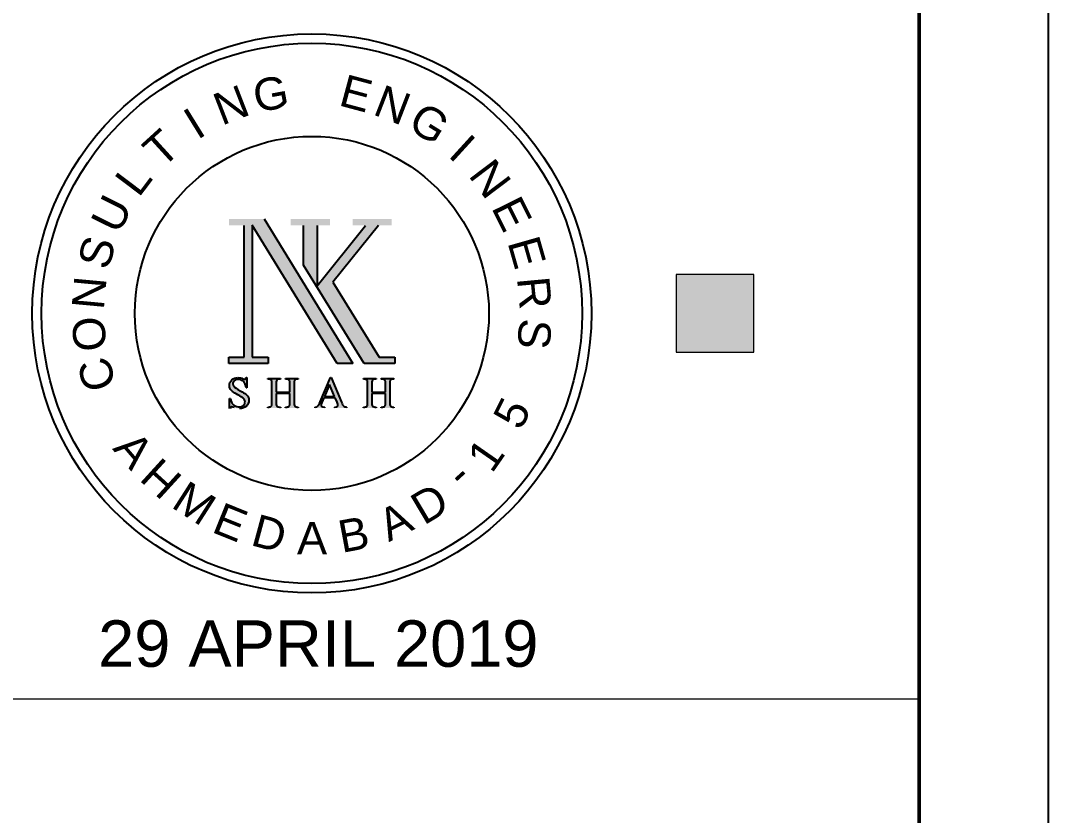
# Model space of a CAD drawing. Extents: x -200722 to 834823, y -494970 to 88783.
# Drawn here: x 334848 to 340413, y -332024 to -327721 of the extents above; entities that cross this region are included whole.
import ezdxf
from ezdxf.enums import TextEntityAlignment as Align

# ---------------------------------------------------------------- set-up
doc = ezdxf.new("R2010")
doc.units = 0
doc.header["$LTSCALE"] = 100
doc.header["$MEASUREMENT"] = 0
doc.linetypes.add('SJ', pattern=[4.25, 3, -0.25, 0.25, -0.25, 0.25, -0.25])
doc.layers.get('0').update_dxf_attribs({"linetype": 'CONTINUOUS'})
doc.layers.add('9_TITLE TEXT', color=7, linetype='CONTINUOUS', lineweight=20)
for name, color, linetype in [('NAME PLAT-01', 251, 'CONTINUOUS'), ('STAMP', 20, 'SJ'), ('TEXT', 2, 'CONTINUOUS')]:
    doc.layers.add(name, color=color, linetype=linetype)
doc.styles.add('AR', font='arial.ttf')

msp = doc.modelspace()

# ---------------------------------------------------------------- hatches: boundary and pattern name
at = {"layer": '9_TITLE TEXT'}
h = msp.add_hatch(color=256, dxfattribs=at)
h.dxf.hatch_style = 1
h.paths.add_polyline_path([(338817.9, -329096.4), (338397.9, -329096.4), (338397.9, -329516.2), (338817.9, -329516.2)])
at = {"layer": 'NAME PLAT-01'}
h = msp.add_hatch(color=7, dxfattribs=at)
h.dxf.hatch_style = 1
h.paths.add_polyline_path([(336563.2, -329576.8), (336647.8, -329576.8), (336167.2, -328795), (335976.5, -328795), (335976.5, -328829.4), (336058.9, -328829.4), (336058.9, -329542.4), (335976.5, -329542.4), (335976.5, -329576.8), (336188.4, -329576.8), (336188.4, -329542.4), (336102.8, -329542.4), (336102.8, -328828.1)])
h = msp.add_hatch(color=7, dxfattribs=at)
h.dxf.hatch_style = 1
h.paths.add_polyline_path([(336453.6, -328829.4), (336522.7, -328829.4), (336522.7, -328795), (336311.3, -328795), (336311.3, -328829.4), (336380.4, -328829.4), (336380.4, -329044.3), (336707.7, -329576.8), (336874.8, -329576.8), (336874.8, -329542.4), (336788.8, -329542.4), (336539.4, -329136.7), (336785.9, -328829.4), (336856.9, -328829.4), (336856.9, -328795), (336645.5, -328795), (336645.5, -328829.4), (336716.4, -328829.4), (336453.6, -329157.1)])
h = msp.add_hatch(color=7, dxfattribs=at)
h.dxf.hatch_style = 1
edge = h.paths.add_edge_path()
edge.add_spline(control_points=[(336067.8, -329743.5), (336062.3, -329739.2), (336052.1, -329733), (336037.2, -329725)], knot_values=[9, 9, 9, 9, 10, 10, 10, 10], degree=3, periodic=0)
edge.add_spline(control_points=[(336037.2, -329725), (336018.9, -329715.2), (336007.3, -329707.3), (336002.4, -329701.4)], knot_values=[8, 8, 8, 8, 9, 9, 9, 9], degree=3, periodic=0)
edge.add_spline(control_points=[(336002.4, -329701.4), (335999, -329697.4), (335997.3, -329693), (335997.3, -329688.1)], knot_values=[7, 7, 7, 7, 8, 8, 8, 8], degree=3, periodic=0)
edge.add_spline(control_points=[(335997.3, -329688.1), (335997.3, -329681.7), (336000, -329676.1), (336005.4, -329671.1)], knot_values=[6, 6, 6, 6, 7, 7, 7, 7], degree=3, periodic=0)
edge.add_spline(control_points=[(336005.4, -329671.1), (336010.7, -329666.1), (336017.5, -329663.6), (336025.6, -329663.6)], knot_values=[5, 5, 5, 5, 6, 6, 6, 6], degree=3, periodic=0)
edge.add_spline(control_points=[(336025.6, -329663.6), (336032.9, -329663.6), (336039.9, -329665.4), (336046.6, -329669.1)], knot_values=[4, 4, 4, 4, 5, 5, 5, 5], degree=3, periodic=0)
edge.add_spline(control_points=[(336046.6, -329669.1), (336053.4, -329672.8), (336058.6, -329677.8), (336062.2, -329684.1)], knot_values=[3, 3, 3, 3, 4, 4, 4, 4], degree=3, periodic=0)
edge.add_spline(control_points=[(336062.2, -329684.1), (336065.9, -329690.4), (336068.4, -329698.8), (336069.8, -329709.4)], knot_values=[2, 2, 2, 2, 3, 3, 3, 3], degree=3, periodic=0)
edge.add_spline(control_points=[(336069.8, -329709.4), (336069.8, -329709.4), (336074.2, -329709.4), (336074.2, -329709.4)], knot_values=[1, 1, 1, 1, 2, 2, 2, 2], degree=3, periodic=0)
edge.add_spline(control_points=[(336074.2, -329709.4), (336074.2, -329709.4), (336074.2, -329654.1), (336074.2, -329654.1)], knot_values=[0, 0, 0, 0, 1, 1, 1, 1], degree=3, periodic=0)
edge.add_spline(control_points=[(336074.2, -329654.1), (336074.2, -329654.1), (336069.8, -329654.1), (336069.8, -329654.1)], knot_values=[39, 39, 39, 39, 40, 40, 40, 40], degree=3, periodic=0)
edge.add_spline(control_points=[(336069.8, -329654.1), (336069.1, -329657.8), (336068, -329660.3), (336066.7, -329661.5), (336065.4, -329662.7), (336063.8, -329663.3), (336061.7, -329663.3)], knot_values=[37, 37, 37, 37, 38, 38, 38, 39, 39, 39, 39], degree=3, periodic=0)
edge.add_spline(control_points=[(336061.7, -329663.3), (336059.9, -329663.3), (336056.8, -329662.4), (336052.4, -329660.4)], knot_values=[36, 36, 36, 36, 37, 37, 37, 37], degree=3, periodic=0)
edge.add_spline(control_points=[(336052.4, -329660.4), (336042.9, -329656.2), (336033.9, -329654.1), (336025.4, -329654.1)], knot_values=[35, 35, 35, 35, 36, 36, 36, 36], degree=3, periodic=0)
edge.add_spline(control_points=[(336025.4, -329654.1), (336011.8, -329654.1), (336000.6, -329658.3), (335991.8, -329666.6)], knot_values=[34, 34, 34, 34, 35, 35, 35, 35], degree=3, periodic=0)
edge.add_spline(control_points=[(335991.8, -329666.6), (335983, -329674.9), (335978.6, -329684.8), (335978.6, -329696.2)], knot_values=[33, 33, 33, 33, 34, 34, 34, 34], degree=3, periodic=0)
edge.add_spline(control_points=[(335978.6, -329696.2), (335978.6, -329702.8), (335980.1, -329708.9), (335983.1, -329714.4)], knot_values=[32, 32, 32, 32, 33, 33, 33, 33], degree=3, periodic=0)
edge.add_spline(control_points=[(335983.1, -329714.4), (335986.1, -329719.9), (335990.4, -329724.9), (335996.2, -329729.5)], knot_values=[31, 31, 31, 31, 32, 32, 32, 32], degree=3, periodic=0)
edge.add_spline(control_points=[(335996.2, -329729.5), (336002, -329734), (336011.7, -329740.1), (336025.4, -329747.8)], knot_values=[30, 30, 30, 30, 31, 31, 31, 31], degree=3, periodic=0)
edge.add_spline(control_points=[(336025.4, -329747.8), (336039.1, -329755.5), (336047.4, -329760.5), (336050.5, -329762.8)], knot_values=[29, 29, 29, 29, 30, 30, 30, 30], degree=3, periodic=0)
edge.add_spline(control_points=[(336050.5, -329762.8), (336055.1, -329766.3), (336058.4, -329770), (336060.6, -329774)], knot_values=[28, 28, 28, 28, 29, 29, 29, 29], degree=3, periodic=0)
edge.add_spline(control_points=[(336060.6, -329774), (336062.7, -329778.1), (336063.8, -329782), (336063.8, -329785.9)], knot_values=[27, 27, 27, 27, 28, 28, 28, 28], degree=3, periodic=0)
edge.add_spline(control_points=[(336063.8, -329785.9), (336063.8, -329793), (336061, -329799.2), (336055.3, -329804.3)], knot_values=[26, 26, 26, 26, 27, 27, 27, 27], degree=3, periodic=0)
edge.add_spline(control_points=[(336055.3, -329804.3), (336049.6, -329809.5), (336041.8, -329812.1), (336032, -329812.1)], knot_values=[25, 25, 25, 25, 26, 26, 26, 26], degree=3, periodic=0)
edge.add_spline(control_points=[(336032, -329812.1), (336023.5, -329812.1), (336015.7, -329810.2), (336008.6, -329806.5)], knot_values=[24, 24, 24, 24, 25, 25, 25, 25], degree=3, periodic=0)
edge.add_spline(control_points=[(336008.6, -329806.5), (336001.5, -329802.7), (335996.2, -329798), (335992.7, -329792.3)], knot_values=[23, 23, 23, 23, 24, 24, 24, 24], degree=3, periodic=0)
edge.add_spline(control_points=[(335992.7, -329792.3), (335989.3, -329786.6), (335986.5, -329778), (335984.5, -329766.5)], knot_values=[22, 22, 22, 22, 23, 23, 23, 23], degree=3, periodic=0)
edge.add_spline(control_points=[(335984.5, -329766.5), (335984.5, -329766.5), (335980.1, -329766.5), (335980.1, -329766.5)], knot_values=[21, 21, 21, 21, 22, 22, 22, 22], degree=3, periodic=0)
edge.add_spline(control_points=[(335980.1, -329766.5), (335980.1, -329766.5), (335980.1, -329821.3), (335980.1, -329821.3)], knot_values=[20, 20, 20, 20, 21, 21, 21, 21], degree=3, periodic=0)
edge.add_spline(control_points=[(335980.1, -329821.3), (335980.1, -329821.3), (335984.5, -329821.3), (335984.5, -329821.3)], knot_values=[19, 19, 19, 19, 20, 20, 20, 20], degree=3, periodic=0)
edge.add_spline(control_points=[(335984.5, -329821.3), (335985, -329817.6), (335985.9, -329815.2), (335987, -329814), (335988.2, -329812.8), (335989.7, -329812.2), (335991.7, -329812.2)], knot_values=[17, 17, 17, 17, 18, 18, 18, 19, 19, 19, 19], degree=3, periodic=0)
edge.add_spline(control_points=[(335991.7, -329812.2), (335993.7, -329812.2), (335998.6, -329813.5), (336006.2, -329816)], knot_values=[16, 16, 16, 16, 17, 17, 17, 17], degree=3, periodic=0)
edge.add_spline(control_points=[(336006.2, -329816), (336013.9, -329818.4), (336019, -329819.9), (336021.4, -329820.3)], knot_values=[15, 15, 15, 15, 16, 16, 16, 16], degree=3, periodic=0)
edge.add_spline(control_points=[(336021.4, -329820.3), (336025.5, -329821), (336029.8, -329821.3), (336034.5, -329821.3)], knot_values=[14, 14, 14, 14, 15, 15, 15, 15], degree=3, periodic=0)
edge.add_spline(control_points=[(336034.5, -329821.3), (336049.2, -329821.3), (336061.3, -329816.9), (336070.7, -329808.2)], knot_values=[13, 13, 13, 13, 14, 14, 14, 14], degree=3, periodic=0)
edge.add_spline(control_points=[(336070.7, -329808.2), (336080.1, -329799.4), (336084.8, -329789), (336084.8, -329776.9)], knot_values=[12, 12, 12, 12, 13, 13, 13, 13], degree=3, periodic=0)
edge.add_spline(control_points=[(336084.8, -329776.9), (336084.8, -329770.5), (336083.3, -329764.4), (336080.4, -329758.6)], knot_values=[11, 11, 11, 11, 12, 12, 12, 12], degree=3, periodic=0)
edge.add_spline(control_points=[(336080.4, -329758.6), (336077.4, -329752.8), (336073.2, -329747.7), (336067.8, -329743.5)], knot_values=[10, 10, 10, 10, 11, 11, 11, 11], degree=3, periodic=0)
edge = h.paths.add_edge_path()
edge.add_spline(control_points=[(336232, -329789.4), (336232, -329789.4), (336232, -329740.7), (336232, -329740.7)], knot_values=[26, 26, 26, 26, 27, 27, 27, 27], degree=3, periodic=0)
edge.add_spline(control_points=[(336232, -329740.7), (336232, -329740.7), (336306.3, -329740.7), (336306.3, -329740.7)], knot_values=[25, 25, 25, 25, 26, 26, 26, 26], degree=3, periodic=0)
edge.add_spline(control_points=[(336306.3, -329740.7), (336306.3, -329740.7), (336306.3, -329789.4), (336306.3, -329789.4)], knot_values=[24, 24, 24, 24, 25, 25, 25, 25], degree=3, periodic=0)
edge.add_spline(control_points=[(336306.3, -329789.4), (336306.3, -329799), (336305.3, -329805), (336303.4, -329807.5)], knot_values=[23, 23, 23, 23, 24, 24, 24, 24], degree=3, periodic=0)
edge.add_spline(control_points=[(336303.4, -329807.5), (336300.4, -329811.4), (336295.6, -329813.3), (336289.1, -329813.3)], knot_values=[22, 22, 22, 22, 23, 23, 23, 23], degree=3, periodic=0)
edge.add_spline(control_points=[(336283.4, -329813.3), (336283.4, -329813.3), (336283.4, -329817.7), (336283.4, -329817.7)], knot_values=[20, 20, 20, 20, 21, 21, 21, 21], degree=3, periodic=0)
edge.add_spline(control_points=[(336283.4, -329817.7), (336283.4, -329817.7), (336351.8, -329817.7), (336351.8, -329817.7)], knot_values=[19, 19, 19, 19, 20, 20, 20, 20], degree=3, periodic=0)
edge.add_spline(control_points=[(336351.8, -329817.7), (336351.8, -329817.7), (336351.8, -329813.3), (336351.8, -329813.3)], knot_values=[18, 18, 18, 18, 19, 19, 19, 19], degree=3, periodic=0)
edge.add_spline(control_points=[(336351.8, -329813.3), (336351.8, -329813.3), (336346.2, -329813.3), (336346.2, -329813.3)], knot_values=[17, 17, 17, 17, 18, 18, 18, 18], degree=3, periodic=0)
edge.add_spline(control_points=[(336346.2, -329813.3), (336342.4, -329813.3), (336338.8, -329812.4), (336335.3, -329810.5)], knot_values=[16, 16, 16, 16, 17, 17, 17, 17], degree=3, periodic=0)
edge.add_spline(control_points=[(336330.5, -329805.4), (336329.5, -329802.8), (336329, -329797.5), (336329, -329789.4)], knot_values=[14, 14, 14, 14, 15, 15, 15, 15], degree=3, periodic=0)
edge.add_spline(control_points=[(336329, -329789.4), (336329, -329789.4), (336329, -329686.2), (336329, -329686.2)], knot_values=[13, 13, 13, 13, 14, 14, 14, 14], degree=3, periodic=0)
edge.add_spline(control_points=[(336329, -329686.2), (336329, -329678.4), (336329.4, -329673.1), (336330.3, -329670.6)], knot_values=[12, 12, 12, 12, 13, 13, 13, 13], degree=3, periodic=0)
edge.add_spline(control_points=[(336330.3, -329670.6), (336331.2, -329668), (336332.9, -329666.1), (336335.4, -329664.9)], knot_values=[11, 11, 11, 11, 12, 12, 12, 12], degree=3, periodic=0)
edge.add_spline(control_points=[(336335.4, -329664.9), (336338.8, -329663.1), (336342.4, -329662.2), (336346.2, -329662.2)], knot_values=[10, 10, 10, 10, 11, 11, 11, 11], degree=3, periodic=0)
edge.add_spline(control_points=[(336351.8, -329662.2), (336351.8, -329662.2), (336351.8, -329657.8), (336351.8, -329657.8)], knot_values=[8, 8, 8, 8, 9, 9, 9, 9], degree=3, periodic=0)
edge.add_spline(control_points=[(336351.8, -329657.8), (336351.8, -329657.8), (336283.4, -329657.8), (336283.4, -329657.8)], knot_values=[7, 7, 7, 7, 8, 8, 8, 8], degree=3, periodic=0)
edge.add_spline(control_points=[(336283.4, -329657.8), (336283.4, -329657.8), (336283.4, -329662.2), (336283.4, -329662.2)], knot_values=[6, 6, 6, 6, 7, 7, 7, 7], degree=3, periodic=0)
edge.add_spline(control_points=[(336283.4, -329662.2), (336283.4, -329662.2), (336289.1, -329662.2), (336289.1, -329662.2)], knot_values=[5, 5, 5, 5, 6, 6, 6, 6], degree=3, periodic=0)
edge.add_spline(control_points=[(336289.1, -329662.2), (336292.9, -329662.2), (336296.5, -329663.1), (336299.8, -329665)], knot_values=[4, 4, 4, 4, 5, 5, 5, 5], degree=3, periodic=0)
edge.add_spline(control_points=[(336304.8, -329670.1), (336305.8, -329672.7), (336306.3, -329678), (336306.3, -329686.2)], knot_values=[2, 2, 2, 2, 3, 3, 3, 3], degree=3, periodic=0)
edge.add_spline(control_points=[(336306.3, -329686.2), (336306.3, -329686.2), (336306.3, -329732), (336306.3, -329732)], knot_values=[1, 1, 1, 1, 2, 2, 2, 2], degree=3, periodic=0)
edge.add_spline(control_points=[(336306.3, -329732), (336306.3, -329732), (336232, -329732), (336232, -329732)], knot_values=[0, 0, 0, 0, 1, 1, 1, 1], degree=3, periodic=0)
edge.add_spline(control_points=[(336232, -329732), (336232, -329732), (336232, -329686.2), (336232, -329686.2)], knot_values=[49, 49, 49, 49, 50, 50, 50, 50], degree=3, periodic=0)
edge.add_spline(control_points=[(336232, -329686.2), (336232, -329678.4), (336232.5, -329673.1), (336233.5, -329670.6)], knot_values=[48, 48, 48, 48, 49, 49, 49, 49], degree=3, periodic=0)
edge.add_spline(control_points=[(336233.5, -329670.6), (336234.4, -329668), (336236.1, -329666.1), (336238.5, -329664.9)], knot_values=[47, 47, 47, 47, 48, 48, 48, 48], degree=3, periodic=0)
edge.add_spline(control_points=[(336238.5, -329664.9), (336241.9, -329663.1), (336245.5, -329662.2), (336249.3, -329662.2)], knot_values=[46, 46, 46, 46, 47, 47, 47, 47], degree=3, periodic=0)
edge.add_spline(control_points=[(336255, -329662.2), (336255, -329662.2), (336255, -329657.8), (336255, -329657.8)], knot_values=[44, 44, 44, 44, 45, 45, 45, 45], degree=3, periodic=0)
edge.add_spline(control_points=[(336255, -329657.8), (336255, -329657.8), (336186.5, -329657.8), (336186.5, -329657.8)], knot_values=[43, 43, 43, 43, 44, 44, 44, 44], degree=3, periodic=0)
edge.add_spline(control_points=[(336186.5, -329657.8), (336186.5, -329657.8), (336186.5, -329662.2), (336186.5, -329662.2)], knot_values=[42, 42, 42, 42, 43, 43, 43, 43], degree=3, periodic=0)
edge.add_spline(control_points=[(336186.5, -329662.2), (336186.5, -329662.2), (336192.2, -329662.2), (336192.2, -329662.2)], knot_values=[41, 41, 41, 41, 42, 42, 42, 42], degree=3, periodic=0)
edge.add_spline(control_points=[(336192.2, -329662.2), (336196, -329662.2), (336199.6, -329663.1), (336203, -329665)], knot_values=[40, 40, 40, 40, 41, 41, 41, 41], degree=3, periodic=0)
edge.add_spline(control_points=[(336207.9, -329670.1), (336208.9, -329672.7), (336209.4, -329678), (336209.4, -329686.2)], knot_values=[38, 38, 38, 38, 39, 39, 39, 39], degree=3, periodic=0)
edge.add_spline(control_points=[(336209.4, -329686.2), (336209.4, -329686.2), (336209.4, -329789.4), (336209.4, -329789.4)], knot_values=[37, 37, 37, 37, 38, 38, 38, 38], degree=3, periodic=0)
edge.add_spline(control_points=[(336209.4, -329789.4), (336209.4, -329799), (336208.5, -329805), (336206.6, -329807.5)], knot_values=[36, 36, 36, 36, 37, 37, 37, 37], degree=3, periodic=0)
edge.add_spline(control_points=[(336206.6, -329807.5), (336203.6, -329811.4), (336198.8, -329813.3), (336192.2, -329813.3)], knot_values=[35, 35, 35, 35, 36, 36, 36, 36], degree=3, periodic=0)
edge.add_spline(control_points=[(336186.5, -329813.3), (336186.5, -329813.3), (336186.5, -329817.7), (336186.5, -329817.7)], knot_values=[33, 33, 33, 33, 34, 34, 34, 34], degree=3, periodic=0)
edge.add_spline(control_points=[(336186.5, -329817.7), (336186.5, -329817.7), (336255, -329817.7), (336255, -329817.7)], knot_values=[32, 32, 32, 32, 33, 33, 33, 33], degree=3, periodic=0)
edge.add_spline(control_points=[(336255, -329817.7), (336255, -329817.7), (336255, -329813.3), (336255, -329813.3)], knot_values=[31, 31, 31, 31, 32, 32, 32, 32], degree=3, periodic=0)
edge.add_spline(control_points=[(336255, -329813.3), (336255, -329813.3), (336249.3, -329813.3), (336249.3, -329813.3)], knot_values=[30, 30, 30, 30, 31, 31, 31, 31], degree=3, periodic=0)
edge.add_spline(control_points=[(336249.3, -329813.3), (336245.5, -329813.3), (336241.9, -329812.4), (336238.5, -329810.5)], knot_values=[29, 29, 29, 29, 30, 30, 30, 30], degree=3, periodic=0)
edge.add_spline(control_points=[(336233.6, -329805.4), (336232.6, -329802.8), (336232, -329797.5), (336232, -329789.4)], knot_values=[27, 27, 27, 27, 28, 28, 28, 28], degree=3, periodic=0)
edge = h.paths.add_edge_path()
edge.add_spline(control_points=[(336525.8, -329654.1), (336525.8, -329654.1), (336469.6, -329785.7), (336469.6, -329785.7)], knot_values=[10, 10, 10, 10, 11, 11, 11, 11], degree=3, periodic=0)
edge.add_spline(control_points=[(336469.6, -329785.7), (336464.7, -329797.3), (336460.3, -329804.9), (336456.3, -329808.7)], knot_values=[9, 9, 9, 9, 10, 10, 10, 10], degree=3, periodic=0)
edge.add_spline(control_points=[(336456.3, -329808.7), (336454.3, -329810.6), (336450, -329812.1), (336443.3, -329813.3)], knot_values=[8, 8, 8, 8, 9, 9, 9, 9], degree=3, periodic=0)
edge.add_spline(control_points=[(336443.3, -329813.3), (336443.3, -329813.3), (336443.3, -329817.7), (336443.3, -329817.7)], knot_values=[7, 7, 7, 7, 8, 8, 8, 8], degree=3, periodic=0)
edge.add_spline(control_points=[(336443.3, -329817.7), (336443.3, -329817.7), (336493.6, -329817.7), (336493.6, -329817.7)], knot_values=[6, 6, 6, 6, 7, 7, 7, 7], degree=3, periodic=0)
edge.add_spline(control_points=[(336493.6, -329817.7), (336493.6, -329817.7), (336493.6, -329813.3), (336493.6, -329813.3)], knot_values=[5, 5, 5, 5, 6, 6, 6, 6], degree=3, periodic=0)
edge.add_spline(control_points=[(336493.6, -329813.3), (336485.9, -329812.8), (336480.9, -329811.6), (336478.6, -329809.7)], knot_values=[4, 4, 4, 4, 5, 5, 5, 5], degree=3, periodic=0)
edge.add_spline(control_points=[(336478.6, -329809.7), (336476.3, -329807.9), (336475.1, -329805.7), (336475.1, -329803.3)], knot_values=[3, 3, 3, 3, 4, 4, 4, 4], degree=3, periodic=0)
edge.add_spline(control_points=[(336475.1, -329803.3), (336475.1, -329800.2), (336476.5, -329795.6), (336479.1, -329789.4)], knot_values=[2, 2, 2, 2, 3, 3, 3, 3], degree=3, periodic=0)
edge.add_spline(control_points=[(336479.1, -329789.4), (336479.1, -329789.4), (336490, -329764.1), (336490, -329764.1)], knot_values=[1, 1, 1, 1, 2, 2, 2, 2], degree=3, periodic=0)
edge.add_spline(control_points=[(336490, -329764.1), (336490, -329764.1), (336551.9, -329764.1), (336551.9, -329764.1)], knot_values=[0, 0, 0, 0, 1, 1, 1, 1], degree=3, periodic=0)
edge.add_spline(control_points=[(336551.9, -329764.1), (336551.9, -329764.1), (336561.5, -329787.1), (336561.5, -329787.1)], knot_values=[21, 21, 21, 21, 22, 22, 22, 22], degree=3, periodic=0)
edge.add_spline(control_points=[(336561.5, -329787.1), (336564.7, -329794.6), (336566.3, -329800.1), (336566.3, -329803.5)], knot_values=[20, 20, 20, 20, 21, 21, 21, 21], degree=3, periodic=0)
edge.add_spline(control_points=[(336566.3, -329803.5), (336566.3, -329806.1), (336565.1, -329808.3), (336562.9, -329810.1)], knot_values=[19, 19, 19, 19, 20, 20, 20, 20], degree=3, periodic=0)
edge.add_spline(control_points=[(336562.9, -329810.1), (336560.7, -329811.9), (336556.4, -329813), (336550, -329813.3)], knot_values=[18, 18, 18, 18, 19, 19, 19, 19], degree=3, periodic=0)
edge.add_spline(control_points=[(336550, -329813.3), (336550, -329813.3), (336550, -329817.7), (336550, -329817.7)], knot_values=[17, 17, 17, 17, 18, 18, 18, 18], degree=3, periodic=0)
edge.add_spline(control_points=[(336550, -329817.7), (336550, -329817.7), (336613.1, -329817.7), (336613.1, -329817.7)], knot_values=[16, 16, 16, 16, 17, 17, 17, 17], degree=3, periodic=0)
edge.add_spline(control_points=[(336613.1, -329817.7), (336613.1, -329817.7), (336613.1, -329813.3), (336613.1, -329813.3)], knot_values=[15, 15, 15, 15, 16, 16, 16, 16], degree=3, periodic=0)
edge.add_spline(control_points=[(336613.1, -329813.3), (336606.5, -329812.9), (336601.4, -329811.1), (336597.8, -329807.9)], knot_values=[14, 14, 14, 14, 15, 15, 15, 15], degree=3, periodic=0)
edge.add_spline(control_points=[(336597.8, -329807.9), (336594.1, -329804.8), (336590.1, -329797.8), (336585.6, -329787.1)], knot_values=[13, 13, 13, 13, 14, 14, 14, 14], degree=3, periodic=0)
edge.add_spline(control_points=[(336585.6, -329787.1), (336585.6, -329787.1), (336529.9, -329654.1), (336529.9, -329654.1)], knot_values=[12, 12, 12, 12, 13, 13, 13, 13], degree=3, periodic=0)
edge.add_spline(control_points=[(336529.9, -329654.1), (336529.9, -329654.1), (336525.8, -329654.1), (336525.8, -329654.1)], knot_values=[11, 11, 11, 11, 12, 12, 12, 12], degree=3, periodic=0)
h.paths.add_polyline_path([(336493.6, -329755.4), (336521.5, -329690.8), (336548.6, -329755.4)], flags=16)
edge = h.paths.add_edge_path()
edge.add_spline(control_points=[(336727.4, -329686.2), (336727.4, -329686.2), (336727.4, -329789.4), (336727.4, -329789.4)], knot_values=[37, 37, 37, 37, 38, 38, 38, 38], degree=3, periodic=0)
edge.add_spline(control_points=[(336727.4, -329789.4), (336727.4, -329799), (336726.5, -329805), (336724.6, -329807.5)], knot_values=[36, 36, 36, 36, 37, 37, 37, 37], degree=3, periodic=0)
edge.add_spline(control_points=[(336724.6, -329807.5), (336721.6, -329811.4), (336716.8, -329813.3), (336710.2, -329813.3)], knot_values=[35, 35, 35, 35, 36, 36, 36, 36], degree=3, periodic=0)
edge.add_spline(control_points=[(336710.2, -329813.3), (336710.2, -329813.3), (336704.5, -329813.3), (336704.5, -329813.3)], knot_values=[34, 34, 34, 34, 35, 35, 35, 35], degree=3, periodic=0)
edge.add_spline(control_points=[(336704.5, -329813.3), (336704.5, -329813.3), (336704.5, -329817.7), (336704.5, -329817.7)], knot_values=[33, 33, 33, 33, 34, 34, 34, 34], degree=3, periodic=0)
edge.add_spline(control_points=[(336704.5, -329817.7), (336704.5, -329817.7), (336773, -329817.7), (336773, -329817.7)], knot_values=[32, 32, 32, 32, 33, 33, 33, 33], degree=3, periodic=0)
edge.add_spline(control_points=[(336773, -329817.7), (336773, -329817.7), (336773, -329813.3), (336773, -329813.3)], knot_values=[31, 31, 31, 31, 32, 32, 32, 32], degree=3, periodic=0)
edge.add_spline(control_points=[(336773, -329813.3), (336773, -329813.3), (336767.3, -329813.3), (336767.3, -329813.3)], knot_values=[30, 30, 30, 30, 31, 31, 31, 31], degree=3, periodic=0)
edge.add_spline(control_points=[(336767.3, -329813.3), (336763.5, -329813.3), (336759.9, -329812.4), (336756.5, -329810.5)], knot_values=[29, 29, 29, 29, 30, 30, 30, 30], degree=3, periodic=0)
edge.add_spline(control_points=[(336756.5, -329810.5), (336754, -329809.1), (336752.4, -329807.4), (336751.6, -329805.4)], knot_values=[28, 28, 28, 28, 29, 29, 29, 29], degree=3, periodic=0)
edge.add_spline(control_points=[(336751.6, -329805.4), (336750.5, -329802.8), (336750, -329797.5), (336750, -329789.4)], knot_values=[27, 27, 27, 27, 28, 28, 28, 28], degree=3, periodic=0)
edge.add_spline(control_points=[(336750, -329789.4), (336750, -329789.4), (336750, -329740.7), (336750, -329740.7)], knot_values=[26, 26, 26, 26, 27, 27, 27, 27], degree=3, periodic=0)
edge.add_spline(control_points=[(336750, -329740.7), (336750, -329740.7), (336824.3, -329740.7), (336824.3, -329740.7)], knot_values=[25, 25, 25, 25, 26, 26, 26, 26], degree=3, periodic=0)
edge.add_spline(control_points=[(336824.3, -329740.7), (336824.3, -329740.7), (336824.3, -329789.4), (336824.3, -329789.4)], knot_values=[24, 24, 24, 24, 25, 25, 25, 25], degree=3, periodic=0)
edge.add_spline(control_points=[(336824.3, -329789.4), (336824.3, -329799), (336823.3, -329805), (336821.4, -329807.5)], knot_values=[23, 23, 23, 23, 24, 24, 24, 24], degree=3, periodic=0)
edge.add_spline(control_points=[(336821.4, -329807.5), (336818.4, -329811.4), (336813.6, -329813.3), (336807.1, -329813.3)], knot_values=[22, 22, 22, 22, 23, 23, 23, 23], degree=3, periodic=0)
edge.add_spline(control_points=[(336807.1, -329813.3), (336807.1, -329813.3), (336801.4, -329813.3), (336801.4, -329813.3)], knot_values=[21, 21, 21, 21, 22, 22, 22, 22], degree=3, periodic=0)
edge.add_spline(control_points=[(336801.4, -329813.3), (336801.4, -329813.3), (336801.4, -329817.7), (336801.4, -329817.7)], knot_values=[20, 20, 20, 20, 21, 21, 21, 21], degree=3, periodic=0)
edge.add_spline(control_points=[(336801.4, -329817.7), (336801.4, -329817.7), (336869.8, -329817.7), (336869.8, -329817.7)], knot_values=[19, 19, 19, 19, 20, 20, 20, 20], degree=3, periodic=0)
edge.add_spline(control_points=[(336869.8, -329817.7), (336869.8, -329817.7), (336869.8, -329813.3), (336869.8, -329813.3)], knot_values=[18, 18, 18, 18, 19, 19, 19, 19], degree=3, periodic=0)
edge.add_spline(control_points=[(336869.8, -329813.3), (336869.8, -329813.3), (336864.2, -329813.3), (336864.2, -329813.3)], knot_values=[17, 17, 17, 17, 18, 18, 18, 18], degree=3, periodic=0)
edge.add_spline(control_points=[(336864.2, -329813.3), (336860.4, -329813.3), (336856.8, -329812.4), (336853.3, -329810.5)], knot_values=[16, 16, 16, 16, 17, 17, 17, 17], degree=3, periodic=0)
edge.add_spline(control_points=[(336853.3, -329810.5), (336850.9, -329809.1), (336849.3, -329807.4), (336848.5, -329805.4)], knot_values=[15, 15, 15, 15, 16, 16, 16, 16], degree=3, periodic=0)
edge.add_spline(control_points=[(336848.5, -329805.4), (336847.5, -329802.8), (336846.9, -329797.5), (336846.9, -329789.4)], knot_values=[14, 14, 14, 14, 15, 15, 15, 15], degree=3, periodic=0)
edge.add_spline(control_points=[(336846.9, -329789.4), (336846.9, -329789.4), (336846.9, -329686.2), (336846.9, -329686.2)], knot_values=[13, 13, 13, 13, 14, 14, 14, 14], degree=3, periodic=0)
edge.add_spline(control_points=[(336846.9, -329686.2), (336846.9, -329678.4), (336847.4, -329673.1), (336848.3, -329670.6)], knot_values=[12, 12, 12, 12, 13, 13, 13, 13], degree=3, periodic=0)
edge.add_spline(control_points=[(336848.3, -329670.6), (336849.2, -329668), (336850.9, -329666.1), (336853.4, -329664.9)], knot_values=[11, 11, 11, 11, 12, 12, 12, 12], degree=3, periodic=0)
edge.add_spline(control_points=[(336853.4, -329664.9), (336856.8, -329663.1), (336860.4, -329662.2), (336864.2, -329662.2)], knot_values=[10, 10, 10, 10, 11, 11, 11, 11], degree=3, periodic=0)
edge.add_spline(control_points=[(336864.2, -329662.2), (336864.2, -329662.2), (336869.8, -329662.2), (336869.8, -329662.2)], knot_values=[9, 9, 9, 9, 10, 10, 10, 10], degree=3, periodic=0)
edge.add_spline(control_points=[(336869.8, -329662.2), (336869.8, -329662.2), (336869.8, -329657.8), (336869.8, -329657.8)], knot_values=[8, 8, 8, 8, 9, 9, 9, 9], degree=3, periodic=0)
edge.add_spline(control_points=[(336869.8, -329657.8), (336869.8, -329657.8), (336801.4, -329657.8), (336801.4, -329657.8)], knot_values=[7, 7, 7, 7, 8, 8, 8, 8], degree=3, periodic=0)
edge.add_spline(control_points=[(336801.4, -329657.8), (336801.4, -329657.8), (336801.4, -329662.2), (336801.4, -329662.2)], knot_values=[6, 6, 6, 6, 7, 7, 7, 7], degree=3, periodic=0)
edge.add_spline(control_points=[(336801.4, -329662.2), (336801.4, -329662.2), (336807.1, -329662.2), (336807.1, -329662.2)], knot_values=[5, 5, 5, 5, 6, 6, 6, 6], degree=3, periodic=0)
edge.add_spline(control_points=[(336807.1, -329662.2), (336810.9, -329662.2), (336814.4, -329663.1), (336817.8, -329665)], knot_values=[4, 4, 4, 4, 5, 5, 5, 5], degree=3, periodic=0)
edge.add_spline(control_points=[(336817.8, -329665), (336820.3, -329666.4), (336822, -329668.1), (336822.8, -329670.1)], knot_values=[3, 3, 3, 3, 4, 4, 4, 4], degree=3, periodic=0)
edge.add_spline(control_points=[(336822.8, -329670.1), (336823.8, -329672.7), (336824.3, -329678), (336824.3, -329686.2)], knot_values=[2, 2, 2, 2, 3, 3, 3, 3], degree=3, periodic=0)
edge.add_spline(control_points=[(336824.3, -329686.2), (336824.3, -329686.2), (336824.3, -329732), (336824.3, -329732)], knot_values=[1, 1, 1, 1, 2, 2, 2, 2], degree=3, periodic=0)
edge.add_spline(control_points=[(336824.3, -329732), (336824.3, -329732), (336750, -329732), (336750, -329732)], knot_values=[0, 0, 0, 0, 1, 1, 1, 1], degree=3, periodic=0)
edge.add_spline(control_points=[(336750, -329732), (336750, -329732), (336750, -329686.2), (336750, -329686.2)], knot_values=[49, 49, 49, 49, 50, 50, 50, 50], degree=3, periodic=0)
edge.add_spline(control_points=[(336750, -329686.2), (336750, -329678.4), (336750.5, -329673.1), (336751.5, -329670.6)], knot_values=[48, 48, 48, 48, 49, 49, 49, 49], degree=3, periodic=0)
edge.add_spline(control_points=[(336751.5, -329670.6), (336752.4, -329668), (336754.1, -329666.1), (336756.5, -329664.9)], knot_values=[47, 47, 47, 47, 48, 48, 48, 48], degree=3, periodic=0)
edge.add_spline(control_points=[(336756.5, -329664.9), (336759.9, -329663.1), (336763.5, -329662.2), (336767.3, -329662.2)], knot_values=[46, 46, 46, 46, 47, 47, 47, 47], degree=3, periodic=0)
edge.add_spline(control_points=[(336767.3, -329662.2), (336767.3, -329662.2), (336773, -329662.2), (336773, -329662.2)], knot_values=[45, 45, 45, 45, 46, 46, 46, 46], degree=3, periodic=0)
edge.add_spline(control_points=[(336773, -329662.2), (336773, -329662.2), (336773, -329657.8), (336773, -329657.8)], knot_values=[44, 44, 44, 44, 45, 45, 45, 45], degree=3, periodic=0)
edge.add_spline(control_points=[(336773, -329657.8), (336773, -329657.8), (336704.5, -329657.8), (336704.5, -329657.8)], knot_values=[43, 43, 43, 43, 44, 44, 44, 44], degree=3, periodic=0)
edge.add_spline(control_points=[(336704.5, -329657.8), (336704.5, -329657.8), (336704.5, -329662.2), (336704.5, -329662.2)], knot_values=[42, 42, 42, 42, 43, 43, 43, 43], degree=3, periodic=0)
edge.add_spline(control_points=[(336704.5, -329662.2), (336704.5, -329662.2), (336710.2, -329662.2), (336710.2, -329662.2)], knot_values=[41, 41, 41, 41, 42, 42, 42, 42], degree=3, periodic=0)
edge.add_spline(control_points=[(336710.2, -329662.2), (336714, -329662.2), (336717.6, -329663.1), (336721, -329665)], knot_values=[40, 40, 40, 40, 41, 41, 41, 41], degree=3, periodic=0)
edge.add_spline(control_points=[(336721, -329665), (336723.5, -329666.4), (336725.1, -329668.1), (336725.9, -329670.1)], knot_values=[39, 39, 39, 39, 40, 40, 40, 40], degree=3, periodic=0)
edge.add_spline(control_points=[(336725.9, -329670.1), (336726.9, -329672.7), (336727.4, -329678), (336727.4, -329686.2)], knot_values=[38, 38, 38, 38, 39, 39, 39, 39], degree=3, periodic=0)

# ---------------------------------------------------------------- linework, layer by layer
at = {"ltscale": 0.4}
msp.add_lwpolyline([(222672.7, -265926.9), (222672.7, -349086.9), (340412.7, -349086.9), (340412.7, -265926.9)], close=True, dxfattribs=at)
msp.add_lwpolyline([(223372.7, -348386.9), (339712.7, -348386.9), (339712.7, -266626.9), (223372.7, -266626.9)], close=True)
at = {"layer": '9_TITLE TEXT'}
msp.add_line((339712.7, -331394.4), (327952.7, -331394.4), dxfattribs=at)
msp.add_line((339712.7, -331394.4), (327952.7, -331394.4), dxfattribs=at)
msp.add_line((339712.7, -331394.4), (327952.7, -331394.4), dxfattribs=at)
at = {"layer": '9_TITLE TEXT', "lineweight": 50}
msp.add_lwpolyline([(339712.7, -348386.9), (327952.7, -348386.9), (327952.7, -266627), (339712.7, -266626.9)], close=True, dxfattribs=at)
at = {"layer": '9_TITLE TEXT'}
msp.add_lwpolyline([(339712.7, -266626.9), (339712.7, -348386.9)], dxfattribs=at)
msp.add_lwpolyline([(338817.9, -329096.4), (338397.9, -329096.4), (338397.9, -329516.2), (338817.9, -329516.2)], close=True, dxfattribs=at)
at = {"layer": 'NAME PLAT-01', "color": 7}
for p, q in [((336058.9, -329542.4), (336058.9, -328829.4)), ((336563.2, -329576.8), (336102.8, -328828.1)), ((336102.8, -328828.1), (336102.8, -329542.4)), ((336167.2, -328795), (336647.8, -329576.8)), ((336380.4, -329044.3), (336380.4, -328829.4)), ((336453.6, -329157.1), (336716.4, -328829.4)), ((336453.6, -328829.4), (336453.6, -329157.1)), ((336785.9, -328829.4), (336539.4, -329136.7)), ((336707.7, -329576.8), (336380.4, -329044.3)), ((336539.4, -329136.7), (336788.8, -329542.4)), ((335976.5, -329542.4), (336058.9, -329542.4)), ((335976.5, -329576.8), (335976.5, -329542.4)), ((336102.8, -329542.4), (336188.4, -329542.4)), ((336188.4, -329542.4), (336188.4, -329576.8)), ((336788.8, -329542.4), (336874.8, -329542.4)), ((336874.8, -329542.4), (336874.8, -329542.4)), ((336874.8, -329542.4), (336874.8, -329576.8)), ((336188.4, -329576.8), (335976.5, -329576.8)), ((336647.8, -329576.8), (336563.2, -329576.8)), ((336874.8, -329576.8), (336707.7, -329576.8)), ((336521.5, -329690.8), (336493.6, -329755.4)), ((336548.6, -329755.4), (336521.5, -329690.8)), ((336493.6, -329755.4), (336548.6, -329755.4))]:
    msp.add_line(p, q, dxfattribs=at)
at = {"layer": 'NAME PLAT-01', "color": 7, "lineweight": 0}
msp.add_open_spline([(336103.6, -328829.4), (336103.6, -328829.4), (336561, -329573.4), (336561, -329573.4)], degree=3, dxfattribs=at)
at = {"layer": 'NAME PLAT-01', "color": 7}
for points in [[(335978.6, -329696.2), (335978.6, -329684.8), (335983, -329674.9), (335991.8, -329666.6)], [(335991.8, -329666.6), (336000.6, -329658.3), (336011.8, -329654.1), (336025.4, -329654.1)], [(336005.4, -329671.1), (336000, -329676.1), (335997.3, -329681.7), (335997.3, -329688.1)], [(336025.6, -329663.6), (336017.5, -329663.6), (336010.7, -329666.1), (336005.4, -329671.1)], [(336025.4, -329654.1), (336033.9, -329654.1), (336042.9, -329656.2), (336052.4, -329660.4)], [(336046.6, -329669.1), (336039.9, -329665.4), (336032.9, -329663.6), (336025.6, -329663.6)], [(336062.2, -329684.1), (336058.6, -329677.8), (336053.4, -329672.8), (336046.6, -329669.1)], [(336052.4, -329660.4), (336056.8, -329662.4), (336059.9, -329663.3), (336061.7, -329663.3)], [(336069.8, -329654.1), (336069.8, -329654.1), (336074.2, -329654.1), (336074.2, -329654.1)], [(336074.2, -329654.1), (336074.2, -329654.1), (336074.2, -329709.4), (336074.2, -329709.4)], [(336186.5, -329657.8), (336186.5, -329657.8), (336255, -329657.8), (336255, -329657.8)], [(336186.5, -329662.2), (336186.5, -329662.2), (336186.5, -329657.8), (336186.5, -329657.8)], [(336192.2, -329662.2), (336192.2, -329662.2), (336186.5, -329662.2), (336186.5, -329662.2)], [(336203, -329665), (336199.6, -329663.1), (336196, -329662.2), (336192.2, -329662.2)], [(336207.9, -329670.1), (336207.1, -329668.1), (336205.5, -329666.4), (336203, -329665)], [(336209.4, -329686.2), (336209.4, -329678), (336208.9, -329672.7), (336207.9, -329670.1)], [(336233.5, -329670.6), (336232.5, -329673.1), (336232, -329678.4), (336232, -329686.2)], [(336238.5, -329664.9), (336236.1, -329666.1), (336234.4, -329668), (336233.5, -329670.6)], [(336249.3, -329662.2), (336245.5, -329662.2), (336241.9, -329663.1), (336238.5, -329664.9)], [(336255, -329662.2), (336255, -329662.2), (336249.3, -329662.2), (336249.3, -329662.2)], [(336255, -329657.8), (336255, -329657.8), (336255, -329662.2), (336255, -329662.2)], [(336283.4, -329662.2), (336283.4, -329662.2), (336283.4, -329657.8), (336283.4, -329657.8)], [(336283.4, -329657.8), (336283.4, -329657.8), (336351.8, -329657.8), (336351.8, -329657.8)], [(336289.1, -329662.2), (336289.1, -329662.2), (336283.4, -329662.2), (336283.4, -329662.2)], [(336299.8, -329665), (336296.5, -329663.1), (336292.9, -329662.2), (336289.1, -329662.2)], [(336304.8, -329670.1), (336304, -329668.1), (336302.4, -329666.4), (336299.8, -329665)], [(336306.3, -329686.2), (336306.3, -329678), (336305.8, -329672.7), (336304.8, -329670.1)], [(336330.3, -329670.6), (336329.4, -329673.1), (336329, -329678.4), (336329, -329686.2)], [(336335.4, -329664.9), (336332.9, -329666.1), (336331.2, -329668), (336330.3, -329670.6)], [(336346.2, -329662.2), (336342.4, -329662.2), (336338.8, -329663.1), (336335.4, -329664.9)], [(336351.8, -329662.2), (336351.8, -329662.2), (336346.2, -329662.2), (336346.2, -329662.2)], [(336351.8, -329657.8), (336351.8, -329657.8), (336351.8, -329662.2), (336351.8, -329662.2)], [(336469.6, -329785.7), (336469.6, -329785.7), (336525.8, -329654.1), (336525.8, -329654.1)], [(336525.8, -329654.1), (336525.8, -329654.1), (336529.9, -329654.1), (336529.9, -329654.1)], [(336529.9, -329654.1), (336529.9, -329654.1), (336585.6, -329787.1), (336585.6, -329787.1)], [(336704.5, -329657.8), (336704.5, -329657.8), (336773, -329657.8), (336773, -329657.8)], [(336704.5, -329662.2), (336704.5, -329662.2), (336704.5, -329657.8), (336704.5, -329657.8)], [(336710.2, -329662.2), (336710.2, -329662.2), (336704.5, -329662.2), (336704.5, -329662.2)], [(336721, -329665), (336717.6, -329663.1), (336714, -329662.2), (336710.2, -329662.2)], [(336725.9, -329670.1), (336725.1, -329668.1), (336723.5, -329666.4), (336721, -329665)], [(336727.4, -329686.2), (336727.4, -329678), (336726.9, -329672.7), (336725.9, -329670.1)], [(336751.5, -329670.6), (336750.5, -329673.1), (336750, -329678.4), (336750, -329686.2)], [(336756.5, -329664.9), (336754.1, -329666.1), (336752.4, -329668), (336751.5, -329670.6)], [(336767.3, -329662.2), (336763.5, -329662.2), (336759.9, -329663.1), (336756.5, -329664.9)], [(336773, -329662.2), (336773, -329662.2), (336767.3, -329662.2), (336767.3, -329662.2)], [(336773, -329657.8), (336773, -329657.8), (336773, -329662.2), (336773, -329662.2)], [(336801.4, -329662.2), (336801.4, -329662.2), (336801.4, -329657.8), (336801.4, -329657.8)], [(336801.4, -329657.8), (336801.4, -329657.8), (336869.8, -329657.8), (336869.8, -329657.8)], [(336807.1, -329662.2), (336807.1, -329662.2), (336801.4, -329662.2), (336801.4, -329662.2)], [(336817.8, -329665), (336814.4, -329663.1), (336810.9, -329662.2), (336807.1, -329662.2)], [(336822.8, -329670.1), (336822, -329668.1), (336820.3, -329666.4), (336817.8, -329665)], [(336824.3, -329686.2), (336824.3, -329678), (336823.8, -329672.7), (336822.8, -329670.1)], [(336848.3, -329670.6), (336847.4, -329673.1), (336846.9, -329678.4), (336846.9, -329686.2)], [(336853.4, -329664.9), (336850.9, -329666.1), (336849.2, -329668), (336848.3, -329670.6)], [(336864.2, -329662.2), (336860.4, -329662.2), (336856.8, -329663.1), (336853.4, -329664.9)], [(336869.8, -329662.2), (336869.8, -329662.2), (336864.2, -329662.2), (336864.2, -329662.2)], [(336869.8, -329657.8), (336869.8, -329657.8), (336869.8, -329662.2), (336869.8, -329662.2)], [(335983.1, -329714.4), (335980.1, -329708.9), (335978.6, -329702.8), (335978.6, -329696.2)], [(335996.2, -329729.5), (335990.4, -329724.9), (335986.1, -329719.9), (335983.1, -329714.4)], [(336025.4, -329747.8), (336011.7, -329740.1), (336002, -329734), (335996.2, -329729.5)], [(335997.3, -329688.1), (335997.3, -329693), (335999, -329697.4), (336002.4, -329701.4)], [(336002.4, -329701.4), (336007.3, -329707.3), (336018.9, -329715.2), (336037.2, -329725)], [(336037.2, -329725), (336052.1, -329733), (336062.3, -329739.2), (336067.8, -329743.5)], [(336069.8, -329709.4), (336068.4, -329698.8), (336065.9, -329690.4), (336062.2, -329684.1)], [(336074.2, -329709.4), (336074.2, -329709.4), (336069.8, -329709.4), (336069.8, -329709.4)], [(336209.4, -329789.4), (336209.4, -329789.4), (336209.4, -329686.2), (336209.4, -329686.2)], [(336232, -329686.2), (336232, -329686.2), (336232, -329732), (336232, -329732)], [(336232, -329732), (336232, -329732), (336306.3, -329732), (336306.3, -329732)], [(336306.3, -329732), (336306.3, -329732), (336306.3, -329686.2), (336306.3, -329686.2)], [(336329, -329686.2), (336329, -329686.2), (336329, -329789.4), (336329, -329789.4)], [(336727.4, -329789.4), (336727.4, -329789.4), (336727.4, -329686.2), (336727.4, -329686.2)], [(336750, -329686.2), (336750, -329686.2), (336750, -329732), (336750, -329732)], [(336750, -329732), (336750, -329732), (336824.3, -329732), (336824.3, -329732)], [(336824.3, -329732), (336824.3, -329732), (336824.3, -329686.2), (336824.3, -329686.2)], [(336846.9, -329686.2), (336846.9, -329686.2), (336846.9, -329789.4), (336846.9, -329789.4)], [(335980.1, -329766.5), (335980.1, -329766.5), (335984.5, -329766.5), (335984.5, -329766.5)], [(335980.1, -329821.3), (335980.1, -329821.3), (335980.1, -329766.5), (335980.1, -329766.5)], [(335984.5, -329766.5), (335986.5, -329778), (335989.3, -329786.6), (335992.7, -329792.3)], [(335992.7, -329792.3), (335996.2, -329798), (336001.5, -329802.7), (336008.6, -329806.5)], [(336050.5, -329762.8), (336047.4, -329760.5), (336039.1, -329755.5), (336025.4, -329747.8)], [(336060.6, -329774), (336058.4, -329770), (336055.1, -329766.3), (336050.5, -329762.8)], [(336055.3, -329804.3), (336061, -329799.2), (336063.8, -329793), (336063.8, -329785.9)], [(336063.8, -329785.9), (336063.8, -329782), (336062.7, -329778.1), (336060.6, -329774)], [(336067.8, -329743.5), (336073.2, -329747.7), (336077.4, -329752.8), (336080.4, -329758.6)], [(336084.8, -329776.9), (336084.8, -329789), (336080.1, -329799.4), (336070.7, -329808.2)], [(336080.4, -329758.6), (336083.3, -329764.4), (336084.8, -329770.5), (336084.8, -329776.9)], [(336206.6, -329807.5), (336208.5, -329805), (336209.4, -329799), (336209.4, -329789.4)], [(336232, -329740.7), (336232, -329740.7), (336232, -329789.4), (336232, -329789.4)], [(336306.3, -329740.7), (336306.3, -329740.7), (336232, -329740.7), (336232, -329740.7)], [(336232, -329789.4), (336232, -329797.5), (336232.6, -329802.8), (336233.6, -329805.4)], [(336303.4, -329807.5), (336305.3, -329805), (336306.3, -329799), (336306.3, -329789.4)], [(336306.3, -329789.4), (336306.3, -329789.4), (336306.3, -329740.7), (336306.3, -329740.7)], [(336329, -329789.4), (336329, -329797.5), (336329.5, -329802.8), (336330.5, -329805.4)], [(336456.3, -329808.7), (336460.3, -329804.9), (336464.7, -329797.3), (336469.6, -329785.7)], [(336479.1, -329789.4), (336476.5, -329795.6), (336475.1, -329800.2), (336475.1, -329803.3)], [(336490, -329764.1), (336490, -329764.1), (336479.1, -329789.4), (336479.1, -329789.4)], [(336551.9, -329764.1), (336551.9, -329764.1), (336490, -329764.1), (336490, -329764.1)], [(336561.5, -329787.1), (336561.5, -329787.1), (336551.9, -329764.1), (336551.9, -329764.1)], [(336566.3, -329803.5), (336566.3, -329800.1), (336564.7, -329794.6), (336561.5, -329787.1)], [(336724.6, -329807.5), (336726.5, -329805), (336727.4, -329799), (336727.4, -329789.4)], [(336750, -329740.7), (336750, -329740.7), (336750, -329789.4), (336750, -329789.4)], [(336824.3, -329740.7), (336824.3, -329740.7), (336750, -329740.7), (336750, -329740.7)], [(336750, -329789.4), (336750, -329797.5), (336750.5, -329802.8), (336751.6, -329805.4)], [(336821.4, -329807.5), (336823.3, -329805), (336824.3, -329799), (336824.3, -329789.4)], [(336824.3, -329789.4), (336824.3, -329789.4), (336824.3, -329740.7), (336824.3, -329740.7)], [(336846.9, -329789.4), (336846.9, -329797.5), (336847.5, -329802.8), (336848.5, -329805.4)], [(336006.2, -329816), (335998.6, -329813.5), (335993.7, -329812.2), (335991.7, -329812.2)], [(336008.6, -329806.5), (336015.7, -329810.2), (336023.5, -329812.1), (336032, -329812.1)], [(336032, -329812.1), (336041.8, -329812.1), (336049.6, -329809.5), (336055.3, -329804.3)], [(336070.7, -329808.2), (336061.3, -329816.9), (336049.2, -329821.3), (336034.5, -329821.3)], [(336186.5, -329813.3), (336186.5, -329813.3), (336192.2, -329813.3), (336192.2, -329813.3)], [(336186.5, -329817.7), (336186.5, -329817.7), (336186.5, -329813.3), (336186.5, -329813.3)], [(336192.2, -329813.3), (336198.8, -329813.3), (336203.6, -329811.4), (336206.6, -329807.5)], [(336233.6, -329805.4), (336234.4, -329807.4), (336236, -329809.1), (336238.5, -329810.5)], [(336238.5, -329810.5), (336241.9, -329812.4), (336245.5, -329813.3), (336249.3, -329813.3)], [(336249.3, -329813.3), (336249.3, -329813.3), (336255, -329813.3), (336255, -329813.3)], [(336255, -329813.3), (336255, -329813.3), (336255, -329817.7), (336255, -329817.7)], [(336283.4, -329817.7), (336283.4, -329817.7), (336283.4, -329813.3), (336283.4, -329813.3)], [(336283.4, -329813.3), (336283.4, -329813.3), (336289.1, -329813.3), (336289.1, -329813.3)], [(336289.1, -329813.3), (336295.6, -329813.3), (336300.4, -329811.4), (336303.4, -329807.5)], [(336330.5, -329805.4), (336331.3, -329807.4), (336332.9, -329809.1), (336335.3, -329810.5)], [(336335.3, -329810.5), (336338.8, -329812.4), (336342.4, -329813.3), (336346.2, -329813.3)], [(336346.2, -329813.3), (336346.2, -329813.3), (336351.8, -329813.3), (336351.8, -329813.3)], [(336351.8, -329813.3), (336351.8, -329813.3), (336351.8, -329817.7), (336351.8, -329817.7)], [(336443.3, -329813.3), (336450, -329812.1), (336454.3, -329810.6), (336456.3, -329808.7)], [(336443.3, -329817.7), (336443.3, -329817.7), (336443.3, -329813.3), (336443.3, -329813.3)], [(336493.6, -329813.3), (336493.6, -329813.3), (336493.6, -329817.7), (336493.6, -329817.7)], [(336550, -329817.7), (336550, -329817.7), (336550, -329813.3), (336550, -329813.3)], [(336613.1, -329813.3), (336613.1, -329813.3), (336613.1, -329817.7), (336613.1, -329817.7)], [(336704.5, -329813.3), (336704.5, -329813.3), (336710.2, -329813.3), (336710.2, -329813.3)], [(336704.5, -329817.7), (336704.5, -329817.7), (336704.5, -329813.3), (336704.5, -329813.3)], [(336710.2, -329813.3), (336716.8, -329813.3), (336721.6, -329811.4), (336724.6, -329807.5)], [(336751.6, -329805.4), (336752.4, -329807.4), (336754, -329809.1), (336756.5, -329810.5)], [(336756.5, -329810.5), (336759.9, -329812.4), (336763.5, -329813.3), (336767.3, -329813.3)], [(336767.3, -329813.3), (336767.3, -329813.3), (336773, -329813.3), (336773, -329813.3)], [(336773, -329813.3), (336773, -329813.3), (336773, -329817.7), (336773, -329817.7)], [(336801.4, -329817.7), (336801.4, -329817.7), (336801.4, -329813.3), (336801.4, -329813.3)], [(336801.4, -329813.3), (336801.4, -329813.3), (336807.1, -329813.3), (336807.1, -329813.3)], [(336807.1, -329813.3), (336813.6, -329813.3), (336818.4, -329811.4), (336821.4, -329807.5)], [(336848.5, -329805.4), (336849.3, -329807.4), (336850.9, -329809.1), (336853.3, -329810.5)], [(336853.3, -329810.5), (336856.8, -329812.4), (336860.4, -329813.3), (336864.2, -329813.3)], [(336864.2, -329813.3), (336864.2, -329813.3), (336869.8, -329813.3), (336869.8, -329813.3)], [(336869.8, -329813.3), (336869.8, -329813.3), (336869.8, -329817.7), (336869.8, -329817.7)]]:
    msp.add_open_spline(points, degree=3, dxfattribs=at)
for points, knots in [([(336061.7, -329663.3), (336063.8, -329663.3), (336065.4, -329662.7), (336066.7, -329661.5), (336068, -329660.3), (336069.1, -329657.8), (336069.8, -329654.1)], [37, 37, 37, 37, 38, 38, 38, 39, 39, 39, 39]), ([(336585.6, -329787.1), (336590.1, -329797.8), (336594.1, -329804.8), (336597.8, -329807.9), (336601.4, -329811.1), (336606.5, -329812.9), (336613.1, -329813.3)], [13, 13, 13, 13, 14, 14, 14, 15, 15, 15, 15]), ([(335991.7, -329812.2), (335989.7, -329812.2), (335988.2, -329812.8), (335987, -329814), (335985.9, -329815.2), (335985, -329817.6), (335984.5, -329821.3)], [17, 17, 17, 17, 18, 18, 18, 19, 19, 19, 19]), ([(336475.1, -329803.3), (336475.1, -329805.7), (336476.3, -329807.9), (336478.6, -329809.7), (336480.9, -329811.6), (336485.9, -329812.8), (336493.6, -329813.3)], [3, 3, 3, 3, 4, 4, 4, 5, 5, 5, 5]), ([(336550, -329813.3), (336556.4, -329813), (336560.7, -329811.9), (336562.9, -329810.1), (336565.1, -329808.3), (336566.3, -329806.1), (336566.3, -329803.5)], [18, 18, 18, 18, 19, 19, 19, 20, 20, 20, 20])]:
    msp.add_open_spline(points, degree=3, knots=knots, dxfattribs=at)
at = {"layer": 'STAMP', "color": 7, "linetype": 'ByBlock'}
for radius in [1513.4, 1462.9, 958.5]:
    msp.add_circle((336425.2, -329306.3), radius, dxfattribs=at)

# ---------------------------------------------------------------- texts
at = {"layer": 'TEXT', "color": 7, "style": 'AR'}
for s, rotation, p in [('G', 10.5882, (336202.8, -328116.2)), ('E', 345.0321, (336665.3, -328114.7)), ('N', 21.1765, (335987.9, -328177.4)), ('N', 338.8235, (336862.6, -328177.4)), ('I', 31.7647, (335787.9, -328277)), ('G', 328.2353, (337062.6, -328277)), ('T', 42.3529, (335609.6, -328411.6)), ('I', 317.6471, (337240.9, -328411.6)), ('N', 307.0588, (337391.4, -328576.7)), ('L', 52.9412, (335459.1, -328576.7)), ('U', 63.5294, (335341.5, -328766.7)), ('E', 296.4706, (337509, -328766.7)), ('S', 74.1176, (335260.7, -328975)), ('E', 285.8824, (337589.7, -328975)), ('N', 84.7059, (335219.7, -329194.6)), ('R', 275.2941, (337630.7, -329194.6)), ('O', 95.2941, (335219.7, -329418)), ('S', 264.7059, (337630.7, -329418)), ('C', 105.8824, (335260.7, -329637.6)), ('5', 63.5294, (337509, -329846)), ('A', 310.6144, (335461.9, -330044.7)), ('1', 55.1888, (337366.6, -330071.5)), ('H', 137.6471, (335609.6, -330201)), ('-', 222.3529, (337240.9, -330201)), ('M', 327.3405, (335790.2, -330333.7)), ('D', 30.7657, (337062.6, -330335.7)), ('E', 338.0814, (335984.7, -330437.1)), ('A', 26.4836, (336875.7, -330430.9)), ('D', 344.8157, (336195.5, -330497.8)), ('B', 10.5882, (336651.1, -330502.5))]:
    msp.add_text(s, height=174.8, rotation=rotation, dxfattribs=at).set_placement(p, align=Align.MIDDLE)
for s, height, p in [('A', 174.8, (336426.2, -330522.5)), ('29 APRIL 2019', 251.567, (336460.3, -331093.8))]:
    msp.add_text(s, height=height, dxfattribs=at).set_placement(p, align=Align.MIDDLE)

doc.saveas('drawing.dxf')
